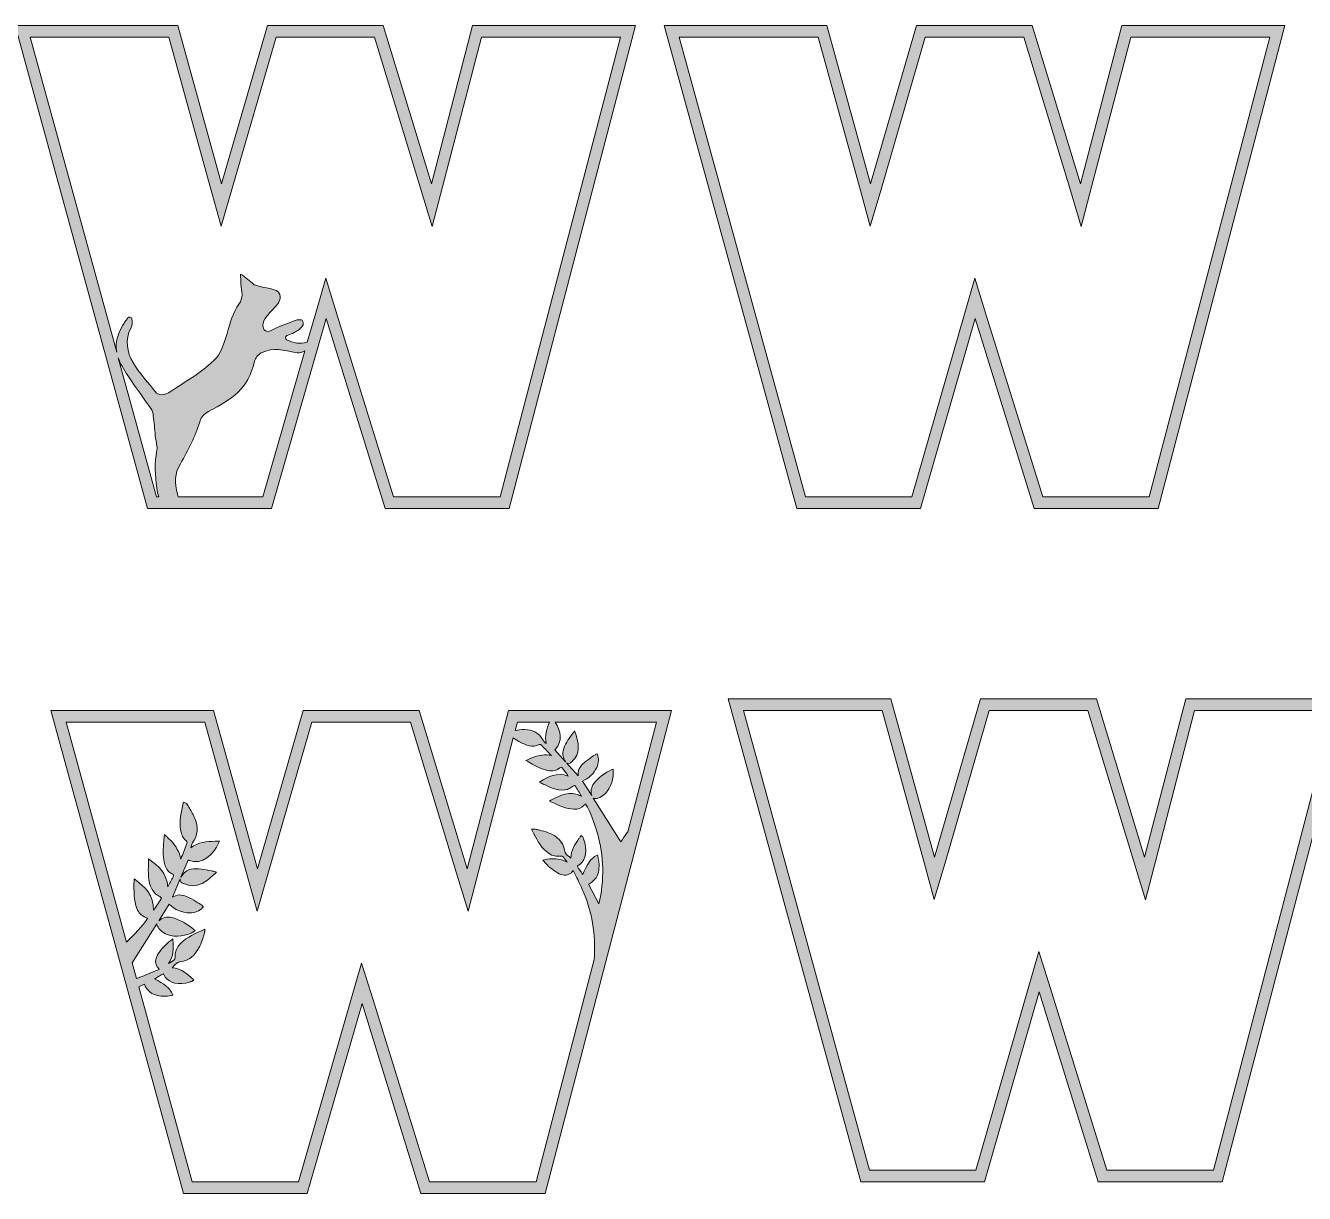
# Model space of a CAD drawing. Header units: millimetres. Extents: x 11 to 1025, y -314 to -9.
# Drawn here: x 513.8 to 844.9, y -311.3 to -9 of the extents above; entities that cross this region are included whole.
import ezdxf

# ---------------------------------------------------------------- set-up
doc = ezdxf.new("R2010")
doc.units = ezdxf.units.MM
doc.header["$MEASUREMENT"] = 0
for name, color, linetype in [('Layer 2', 7, 'Continuous'), ('Layer 3', 7, 'Continuous'), ('Layer 8', 7, 'Continuous'), ('Layer 9', 7, 'Continuous')]:
    doc.layers.add(name, color=color, linetype=linetype)

msp = doc.modelspace()

# ---------------------------------------------------------------- hatches: boundary and pattern name
at = {"layer": 'Layer 2'}
h = msp.add_hatch(color=2, dxfattribs=at)
h.dxf.hatch_style = 2
h.paths.add_polyline_path([(856.38, -183.3), (814.18, -183.3), (803.5, -224.26), (791.03, -183.3), (761.04, -183.3), (749.14, -224.26), (737.82, -183.3), (695.68, -183.3), (730.01, -308.32), (762.07, -308.32), (776.26, -259.13), (791.51, -308.32), (823.64, -308.32)])
h.paths.add_polyline_path([(852.49, -186.3), (821.33, -305.32), (793.72, -305.32), (779.12, -258.24), (776.15, -248.67), (773.37, -258.3), (759.82, -305.32), (732.3, -305.32), (699.62, -186.3), (735.54, -186.3), (746.25, -225.06), (749.07, -235.26), (752.02, -225.09), (763.29, -186.3), (788.8, -186.3), (800.63, -225.13), (803.72, -235.29), (806.4, -225.01), (816.49, -186.3)])
at = {"layer": 'Layer 3'}
h = msp.add_hatch(color=1, dxfattribs=at)
h.dxf.hatch_style = 2
h.paths.add_polyline_path([(638.8, -186.3), (628.12, -227.26), (615.65, -186.3), (585.66, -186.3), (573.77, -227.26), (562.45, -186.3), (520.31, -186.3), (554.64, -311.32), (586.7, -311.32), (600.88, -262.13), (616.14, -311.32), (648.27, -311.32), (681.01, -186.3)])
edge = h.paths.add_edge_path()
edge.add_spline(control_points=[(669.69, -217.68), (669.46, -217.98), (669.23, -218.3), (669.01, -218.62), (668.69, -219.09), (668.37, -219.57), (668.06, -220.01), (668.06, -220.01), (667.87, -220.31), (667.87, -220.31), (667.87, -220.31), (660.77, -208.98), (660.77, -208.98), (660.9, -209.07), (661.05, -209.13), (661.19, -209.11), (661.73, -209.05), (662.17, -208.95), (662.52, -208.78), (663.05, -208.54), (663.53, -208.18), (663.94, -207.75), (665.4, -206.22), (666.1, -203.73), (665.9, -201.78), (665.9, -201.78), (665.87, -201.47), (665.87, -201.47), (665.87, -201.47), (665.59, -201.59), (665.59, -201.59), (663.95, -202.29), (661.9, -203.88), (660.93, -205.19), (660.22, -206.16), (660.02, -207.23), (660.35, -208.32), (660.35, -208.32), (657.99, -204.55), (657.99, -204.55), (659.57, -203.93), (660.96, -202.6), (661.66, -201.02), (662.18, -199.85), (662.24, -198.68), (661.84, -197.72), (661.84, -197.72), (661.75, -197.5), (661.75, -197.5), (661.75, -197.5), (661.54, -197.6), (661.54, -197.6), (661.49, -197.62), (661.44, -197.64), (661.4, -197.66), (661.28, -197.71), (661.15, -197.76), (661.04, -197.84), (660.84, -197.99), (660.63, -198.14), (660.43, -198.28), (659.81, -198.73), (659.16, -199.19), (658.56, -199.68), (656.91, -201.04), (656.71, -202.28), (656.86, -203.22), (656.86, -203.22), (653.85, -199.88), (653.85, -199.88), (654, -200.01), (654.15, -200.08), (654.31, -200.1), (654.53, -200.12), (654.75, -200.02), (654.94, -199.82), (654.95, -199.81), (654.96, -199.8), (654.97, -199.79), (655.07, -199.68), (655.17, -199.57), (655.27, -199.46), (655.74, -198.96), (656.22, -198.45), (656.48, -197.83), (657.28, -195.91), (656.75, -193.96), (656.08, -191.96), (656.08, -191.96), (655.94, -191.54), (655.94, -191.54), (655.94, -191.54), (655.69, -191.89), (655.69, -191.89), (655.54, -192.1), (655.39, -192.31), (655.24, -192.51), (654.26, -193.85), (653.34, -195.12), (652.95, -196.7), (652.72, -197.67), (652.91, -198.6), (653.55, -199.53), (653.57, -199.56), (653.58, -199.58), (653.6, -199.6), (653.6, -199.6), (650.79, -196.49), (650.79, -196.49), (650.86, -196.43), (650.92, -196.36), (650.98, -196.3), (652.86, -194.34), (652.35, -191.52), (650.92, -189.3), (650.92, -189.3), (677.12, -189.3), (677.12, -189.3), (677.12, -189.3), (669.69, -217.68), (669.69, -217.68)], knot_values=[0, 0, 0, 0, 1, 1, 1, 2, 2, 2, 3, 3, 3, 4, 4, 4, 5, 5, 5, 6, 6, 6, 7, 7, 7, 8, 8, 8, 9, 9, 9, 10, 10, 10, 11, 11, 11, 12, 12, 12, 13, 13, 13, 14, 14, 14, 15, 15, 15, 16, 16, 16, 17, 17, 17, 18, 18, 18, 19, 19, 19, 20, 20, 20, 21, 21, 21, 22, 22, 22, 23, 23, 23, 24, 24, 24, 25, 25, 25, 26, 26, 26, 27, 27, 27, 28, 28, 28, 29, 29, 29, 30, 30, 30, 31, 31, 31, 32, 32, 32, 33, 33, 33, 34, 34, 34, 35, 35, 35, 36, 36, 36, 37, 37, 37, 38, 38, 38, 39, 39, 39, 40, 40, 40, 40], degree=3, periodic=1)
edge = h.paths.add_edge_path()
edge.add_spline(control_points=[(649.45, -189.3), (648.75, -191.02), (648.08, -192.8), (648.58, -194.83), (648.23, -194.58), (647.92, -194.33), (647.75, -194.01), (646.74, -192.17), (645.14, -191.24), (642.97, -191.24), (642.16, -191.24), (641.35, -191.35), (640.56, -191.47), (640.56, -191.47), (641.12, -189.3), (641.12, -189.3), (641.12, -189.3), (649.45, -189.3), (649.45, -189.3)], knot_values=[0, 0, 0, 0, 1, 1, 1, 2, 2, 2, 3, 3, 3, 4, 4, 4, 5, 5, 5, 6, 6, 6, 6], degree=3, periodic=1)
edge = h.paths.add_edge_path()
edge.add_spline(control_points=[(645.95, -308.32), (645.95, -308.32), (618.35, -308.32), (618.35, -308.32), (618.35, -308.32), (603.75, -261.24), (603.75, -261.24), (603.75, -261.24), (600.78, -251.67), (600.78, -251.67), (600.78, -251.67), (598, -261.3), (598, -261.3), (598, -261.3), (584.44, -308.32), (584.44, -308.32), (584.44, -308.32), (556.93, -308.32), (556.93, -308.32), (556.93, -308.32), (543.06, -257.81), (543.06, -257.81), (543.06, -257.81), (544.55, -257.14), (544.55, -257.14), (545.06, -258.57), (546.01, -259.51), (547.38, -259.94), (548.69, -260.34), (550.07, -260.38), (551.59, -260.04), (551.59, -260.04), (551.86, -259.98), (551.86, -259.98), (551.86, -259.98), (551.77, -259.73), (551.77, -259.73), (551.29, -258.37), (549.53, -256.89), (547.14, -255.81), (547.22, -255.76), (547.3, -255.71), (547.38, -255.66), (548.06, -255.25), (548.7, -254.85), (549.35, -254.49), (549.42, -254.51), (549.53, -254.59), (549.55, -254.64), (550.43, -256.54), (552.41, -257.31), (555.28, -256.87), (555.67, -256.81), (556.04, -256.7), (556.41, -256.58), (556.53, -256.55), (556.65, -256.51), (556.77, -256.48), (556.88, -256.44), (556.94, -256.37), (557.01, -256.29), (557.04, -256.25), (557.07, -256.21), (557.12, -256.17), (557.12, -256.17), (557.3, -255.98), (557.3, -255.98), (557.3, -255.98), (557.11, -255.83), (557.11, -255.83), (556.93, -255.68), (556.74, -255.53), (556.56, -255.37), (555.19, -254.21), (553.78, -253.01), (551.73, -252.88), (551.87, -252.73), (552.01, -252.58), (552.13, -252.44), (552.62, -251.89), (553.08, -251.37), (553.92, -251.29), (556.04, -251.1), (557.65, -249.81), (558.86, -247.34), (559.22, -246.59), (559.48, -245.79), (559.73, -245.02), (559.83, -244.72), (559.93, -244.42), (560.03, -244.12), (560.08, -243.98), (560.1, -243.83), (560.12, -243.64), (560.13, -243.55), (560.14, -243.44), (560.16, -243.32), (560.16, -243.32), (560.21, -242.94), (560.21, -242.94), (560.21, -242.94), (559.86, -243.09), (559.86, -243.09), (559.6, -243.21), (559.34, -243.32), (559.08, -243.44), (556.93, -244.38), (554.9, -245.26), (553.4, -247.17), (552.73, -248.03), (552.43, -249.02), (552.47, -250.2), (552.48, -250.42), (552.35, -250.76), (552.21, -250.86), (551.76, -251.2), (551.28, -251.51), (550.74, -251.83), (552.11, -249.94), (552.08, -247.76), (551.93, -245.82), (551.93, -245.82), (551.9, -245.45), (551.9, -245.45), (551.9, -245.45), (551.59, -245.67), (551.59, -245.67), (550.3, -246.56), (549.19, -247.68), (548.22, -249.07), (547.37, -250.29), (547.2, -251.44), (547.72, -252.48), (547.85, -252.75), (548.06, -252.94), (548.3, -253.17), (548.35, -253.21), (548.39, -253.25), (548.43, -253.29), (547.96, -253.48), (547.49, -253.68), (546.99, -253.9), (545.63, -254.47), (544.22, -255.07), (542.79, -255.57), (542.68, -255.61), (542.57, -255.64), (542.47, -255.67), (542.47, -255.67), (541.35, -251.59), (541.35, -251.59), (541.35, -251.59), (547.76, -241.51), (547.76, -241.51), (547.73, -241.7), (547.74, -241.89), (547.82, -242.02), (548.12, -242.57), (548.43, -242.98), (548.75, -243.28), (549.24, -243.73), (549.81, -244.06), (550.44, -244.29), (552.64, -245.12), (555.47, -244.67), (557.36, -243.53), (557.36, -243.53), (557.66, -243.35), (557.66, -243.35), (557.66, -243.35), (557.41, -243.11), (557.41, -243.11), (555.95, -241.71), (553.43, -240.29), (551.66, -239.89), (550.36, -239.59), (549.19, -239.9), (548.24, -240.76), (548.24, -240.76), (550.98, -236.47), (550.98, -236.47), (552.32, -237.85), (554.29, -238.69), (556.2, -238.68), (557.62, -238.67), (558.83, -238.18), (559.61, -237.3), (559.61, -237.3), (559.79, -237.1), (559.79, -237.1), (559.79, -237.1), (559.6, -236.92), (559.6, -236.92), (559.55, -236.89), (559.51, -236.84), (559.47, -236.8), (559.37, -236.7), (559.26, -236.59), (559.13, -236.51), (558.88, -236.37), (558.64, -236.22), (558.4, -236.07), (557.67, -235.62), (556.92, -235.16), (556.15, -234.76), (554.03, -233.66), (552.69, -234.03), (551.81, -234.64), (551.81, -234.64), (553.81, -229.86), (553.81, -229.86), (553.75, -230.08), (553.75, -230.28), (553.81, -230.45), (553.89, -230.7), (554.08, -230.88), (554.38, -230.99), (554.39, -231), (554.4, -231), (554.42, -231), (554.57, -231.06), (554.72, -231.11), (554.88, -231.17), (555.59, -231.43), (556.33, -231.69), (557.08, -231.67), (559.38, -231.61), (561.11, -230.11), (562.82, -228.46), (562.82, -228.46), (563.18, -228.11), (563.18, -228.11), (563.18, -228.11), (562.71, -228.01), (562.71, -228.01), (562.43, -227.95), (562.15, -227.89), (561.88, -227.83), (560.09, -227.43), (558.39, -227.06), (556.62, -227.4), (555.53, -227.61), (554.68, -228.26), (554.03, -229.38), (554.01, -229.41), (554, -229.44), (553.98, -229.46), (553.98, -229.46), (555.85, -225.01), (555.85, -225.01), (555.95, -225.05), (556.04, -225.09), (556.13, -225.12), (559.39, -226.34), (562.37, -223.66), (563.83, -220.5), (563.83, -220.5), (564.01, -220.11), (564.01, -220.11), (564.01, -220.11), (563.6, -220.13), (563.6, -220.13), (563.35, -220.14), (563.09, -220.15), (562.83, -220.16), (560.67, -220.23), (558.45, -220.3), (556.53, -221.88), (556.62, -221.38), (556.73, -220.93), (556.97, -220.6), (558.38, -218.66), (558.6, -216.52), (557.61, -214.23), (557.21, -213.29), (556.68, -212.42), (556.16, -211.57), (555.93, -211.19), (555.7, -210.8), (555.48, -210.42), (555.48, -210.42), (555.44, -210.34), (555.44, -210.34), (555.44, -210.34), (554.62, -210.04), (554.62, -210.04), (554.62, -210.04), (554.56, -210.31), (554.56, -210.31), (554.03, -212.45), (553.51, -214.93), (553.93, -217.46), (554.11, -218.52), (554.6, -219.39), (555.38, -220.05), (555.49, -220.15), (555.6, -220.39), (555.6, -220.45), (555.15, -221.72), (554.66, -222.99), (554.17, -224.22), (554.17, -224.22), (553.96, -224.78), (553.96, -224.78), (553.61, -222.84), (552.62, -221.44), (551.69, -220.32), (551.4, -219.97), (551.06, -219.67), (550.68, -219.32), (550.49, -219.14), (550.28, -218.95), (550.06, -218.74), (550.06, -218.74), (549.71, -218.4), (549.71, -218.4), (549.71, -218.4), (549.66, -218.91), (549.66, -218.91), (549.63, -219.18), (549.6, -219.42), (549.58, -219.64), (549.53, -220.07), (549.49, -220.44), (549.47, -220.81), (549.38, -222.59), (549.28, -224.43), (549.83, -226.24), (550.17, -227.37), (550.8, -228.16), (551.7, -228.6), (551.92, -228.7), (552.04, -228.81), (552.08, -228.92), (552.11, -229.02), (552.07, -229.16), (551.97, -229.36), (551.55, -230.18), (551.09, -231.05), (550.58, -231.94), (550.29, -228.31), (547.98, -226.33), (545.94, -224.99), (545.94, -224.99), (545.56, -224.74), (545.56, -224.74), (545.56, -224.74), (545.57, -225.22), (545.57, -225.22), (545.57, -225.7), (545.56, -226.19), (545.55, -226.66), (545.51, -228.97), (545.46, -231.36), (547.03, -233.37), (547.3, -233.72), (547.68, -233.94), (548.05, -234.16), (548.26, -234.28), (548.47, -234.41), (548.65, -234.55), (548.74, -234.62), (548.86, -234.8), (548.91, -234.9), (548.23, -236.03), (547.56, -237.05), (546.88, -238), (547.03, -234.13), (544.58, -231.92), (542.23, -230.14), (542.23, -230.14), (541.86, -229.86), (541.86, -229.86), (541.86, -229.86), (541.84, -230.36), (541.84, -230.36), (541.78, -233.1), (541.79, -235.38), (542.6, -237.58), (543, -238.66), (543.77, -239.45), (544.83, -239.86), (544.97, -239.91), (545.11, -239.98), (545.29, -240.08), (545.32, -240.09), (545.34, -240.1), (545.37, -240.11), (543.83, -242.26), (542.02, -244.27), (539.88, -246.25), (539.88, -246.25), (524.24, -189.3), (524.24, -189.3), (524.24, -189.3), (560.17, -189.3), (560.17, -189.3), (560.17, -189.3), (570.88, -228.06), (570.88, -228.06), (570.88, -228.06), (573.7, -238.26), (573.7, -238.26), (573.7, -238.26), (576.65, -228.09), (576.65, -228.09), (576.65, -228.09), (587.92, -189.3), (587.92, -189.3), (587.92, -189.3), (613.43, -189.3), (613.43, -189.3), (613.43, -189.3), (625.25, -228.13), (625.25, -228.13), (625.25, -228.13), (628.35, -238.29), (628.35, -238.29), (628.35, -238.29), (631.03, -228.01), (631.03, -228.01), (631.03, -228.01), (640.06, -193.37), (640.06, -193.37), (641.25, -194.23), (642.6, -195.02), (644.15, -195.41), (645.05, -195.64), (645.91, -195.54), (646.72, -195.13), (646.84, -195.07), (647.07, -195.07), (647.12, -195.09), (647.95, -195.91), (648.76, -196.77), (649.55, -197.6), (649.55, -197.6), (649.91, -197.97), (649.91, -197.97), (648.25, -197.58), (646.8, -197.89), (645.57, -198.27), (645.19, -198.39), (644.83, -198.56), (644.41, -198.75), (644.2, -198.84), (643.97, -198.95), (643.72, -199.05), (643.72, -199.05), (643.32, -199.23), (643.32, -199.23), (643.32, -199.23), (643.71, -199.45), (643.71, -199.45), (643.91, -199.57), (644.09, -199.67), (644.25, -199.77), (644.57, -199.96), (644.85, -200.13), (645.13, -200.27), (646.5, -200.98), (647.9, -201.71), (649.53, -201.89), (650.54, -202.01), (651.4, -201.77), (652.07, -201.18), (652.24, -201.04), (652.37, -200.97), (652.47, -200.98), (652.55, -200.99), (652.65, -201.07), (652.77, -201.22), (653.26, -201.86), (653.78, -202.54), (654.29, -203.28), (651.33, -202.24), (648.91, -203.45), (647.11, -204.66), (647.11, -204.66), (646.77, -204.88), (646.77, -204.88), (646.77, -204.88), (647.15, -205.05), (647.15, -205.05), (647.53, -205.21), (647.91, -205.39), (648.28, -205.57), (650.08, -206.42), (651.94, -207.3), (654.09, -206.71), (654.47, -206.61), (654.78, -206.38), (655.09, -206.15), (655.27, -206.02), (655.44, -205.89), (655.62, -205.79), (655.71, -205.74), (655.9, -205.7), (655.99, -205.7), (656.63, -206.66), (657.18, -207.57), (657.68, -208.46), (654.69, -206.98), (652.05, -208.23), (649.79, -209.54), (649.79, -209.54), (649.43, -209.74), (649.43, -209.74), (649.43, -209.74), (649.81, -209.93), (649.81, -209.93), (651.94, -210.95), (653.73, -211.74), (655.76, -211.85), (656.76, -211.9), (657.67, -211.55), (658.38, -210.82), (658.47, -210.72), (658.58, -210.63), (658.72, -210.51), (658.74, -210.49), (658.76, -210.47), (658.78, -210.46), (660.03, -212.75), (661.04, -215.25), (661.85, -218.1), (663.53, -223.99), (663.65, -230.15), (662.23, -236.39), (662.23, -236.39), (659.55, -231.22), (659.55, -231.22), (660.9, -230.59), (661.75, -229.56), (662.08, -228.16), (662.39, -226.82), (662.33, -225.45), (661.91, -223.97), (661.91, -223.97), (661.83, -223.71), (661.83, -223.71), (661.83, -223.71), (661.6, -223.82), (661.6, -223.82), (660.31, -224.42), (658.98, -226.3), (658.08, -228.78), (658.03, -228.7), (657.98, -228.62), (657.92, -228.55), (657.48, -227.92), (657.06, -227.32), (656.67, -226.71), (656.68, -226.64), (656.75, -226.52), (656.79, -226.49), (658.59, -225.44), (659.21, -223.41), (658.6, -220.6), (658.52, -220.23), (658.38, -219.86), (658.25, -219.51), (658.21, -219.39), (658.16, -219.28), (658.12, -219.16), (658.08, -219.06), (658.01, -219), (657.92, -218.94), (657.89, -218.91), (657.85, -218.88), (657.8, -218.84), (657.8, -218.84), (657.61, -218.68), (657.61, -218.68), (657.61, -218.68), (657.48, -218.88), (657.48, -218.88), (657.34, -219.08), (657.2, -219.27), (657.06, -219.47), (656.02, -220.94), (654.95, -222.45), (654.95, -224.49), (654.8, -224.36), (654.65, -224.25), (654.5, -224.13), (653.93, -223.7), (653.4, -223.3), (653.28, -222.47), (652.96, -220.39), (651.6, -218.9), (649.12, -217.93), (648.37, -217.64), (647.58, -217.46), (646.81, -217.28), (646.52, -217.21), (646.22, -217.14), (645.93, -217.07), (645.78, -217.03), (645.64, -217.03), (645.46, -217.02), (645.37, -217.02), (645.26, -217.02), (645.14, -217.02), (645.14, -217.02), (644.77, -217), (644.77, -217), (644.77, -217), (644.94, -217.33), (644.94, -217.33), (645.07, -217.58), (645.2, -217.83), (645.32, -218.07), (646.37, -220.12), (647.36, -222.05), (649.31, -223.36), (650.18, -223.95), (651.16, -224.16), (652.31, -224), (652.52, -223.97), (652.86, -224.08), (652.96, -224.2), (653.32, -224.62), (653.66, -225.07), (654, -225.57), (652.08, -224.39), (649.97, -224.61), (648.09, -224.94), (648.09, -224.94), (647.73, -225.01), (647.73, -225.01), (647.73, -225.01), (647.96, -225.3), (647.96, -225.3), (648.91, -226.5), (650.06, -227.49), (651.48, -228.33), (652.72, -229.06), (653.84, -229.12), (654.82, -228.51), (655.07, -228.35), (655.25, -228.13), (655.45, -227.86), (655.49, -227.82), (655.52, -227.77), (655.56, -227.73), (655.78, -228.18), (656, -228.63), (656.24, -229.1), (656.89, -230.4), (657.54, -231.75), (658.13, -233.12), (660.89, -239.55), (661.36, -245.78), (661.02, -250.79), (661.02, -250.79), (645.95, -308.32), (645.95, -308.32)], knot_values=[0, 0, 0, 0, 1, 1, 1, 2, 2, 2, 3, 3, 3, 4, 4, 4, 5, 5, 5, 6, 6, 6, 7, 7, 7, 8, 8, 8, 9, 9, 9, 10, 10, 10, 11, 11, 11, 12, 12, 12, 13, 13, 13, 14, 14, 14, 15, 15, 15, 16, 16, 16, 17, 17, 17, 18, 18, 18, 19, 19, 19, 20, 20, 20, 21, 21, 21, 22, 22, 22, 23, 23, 23, 24, 24, 24, 25, 25, 25, 26, 26, 26, 27, 27, 27, 28, 28, 28, 29, 29, 29, 30, 30, 30, 31, 31, 31, 32, 32, 32, 33, 33, 33, 34, 34, 34, 35, 35, 35, 36, 36, 36, 37, 37, 37, 38, 38, 38, 39, 39, 39, 40, 40, 40, 41, 41, 41, 42, 42, 42, 43, 43, 43, 44, 44, 44, 45, 45, 45, 46, 46, 46, 47, 47, 47, 48, 48, 48, 49, 49, 49, 50, 50, 50, 51, 51, 51, 52, 52, 52, 53, 53, 53, 54, 54, 54, 55, 55, 55, 56, 56, 56, 57, 57, 57, 58, 58, 58, 59, 59, 59, 60, 60, 60, 61, 61, 61, 62, 62, 62, 63, 63, 63, 64, 64, 64, 65, 65, 65, 66, 66, 66, 67, 67, 67, 68, 68, 68, 69, 69, 69, 70, 70, 70, 71, 71, 71, 72, 72, 72, 73, 73, 73, 74, 74, 74, 75, 75, 75, 76, 76, 76, 77, 77, 77, 78, 78, 78, 79, 79, 79, 80, 80, 80, 81, 81, 81, 82, 82, 82, 83, 83, 83, 84, 84, 84, 85, 85, 85, 86, 86, 86, 87, 87, 87, 88, 88, 88, 89, 89, 89, 90, 90, 90, 91, 91, 91, 92, 92, 92, 93, 93, 93, 94, 94, 94, 95, 95, 95, 96, 96, 96, 97, 97, 97, 98, 98, 98, 99, 99, 99, 100, 100, 100, 101, 101, 101, 102, 102, 102, 103, 103, 103, 104, 104, 104, 105, 105, 105, 106, 106, 106, 107, 107, 107, 108, 108, 108, 109, 109, 109, 110, 110, 110, 111, 111, 111, 112, 112, 112, 113, 113, 113, 114, 114, 114, 115, 115, 115, 116, 116, 116, 117, 117, 117, 118, 118, 118, 119, 119, 119, 120, 120, 120, 121, 121, 121, 122, 122, 122, 123, 123, 123, 124, 124, 124, 125, 125, 125, 126, 126, 126, 127, 127, 127, 128, 128, 128, 129, 129, 129, 130, 130, 130, 131, 131, 131, 132, 132, 132, 133, 133, 133, 134, 134, 134, 135, 135, 135, 136, 136, 136, 137, 137, 137, 138, 138, 138, 139, 139, 139, 140, 140, 140, 141, 141, 141, 142, 142, 142, 143, 143, 143, 144, 144, 144, 145, 145, 145, 146, 146, 146, 147, 147, 147, 148, 148, 148, 149, 149, 149, 150, 150, 150, 151, 151, 151, 152, 152, 152, 153, 153, 153, 154, 154, 154, 155, 155, 155, 156, 156, 156, 157, 157, 157, 158, 158, 158, 159, 159, 159, 160, 160, 160, 161, 161, 161, 162, 162, 162, 163, 163, 163, 164, 164, 164, 165, 165, 165, 166, 166, 166, 167, 167, 167, 168, 168, 168, 169, 169, 169, 170, 170, 170, 171, 171, 171, 172, 172, 172, 173, 173, 173, 174, 174, 174, 175, 175, 175, 176, 176, 176, 177, 177, 177, 178, 178, 178, 179, 179, 179, 180, 180, 180, 181, 181, 181, 182, 182, 182, 183, 183, 183, 184, 184, 184, 185, 185, 185, 186, 186, 186, 187, 187, 187, 188, 188, 188, 189, 189, 189, 190, 190, 190, 191, 191, 191, 192, 192, 192, 193, 193, 193, 194, 194, 194, 195, 195, 195, 196, 196, 196, 197, 197, 197, 198, 198, 198, 199, 199, 199, 200, 200, 200, 201, 201, 201, 202, 202, 202, 203, 203, 203, 204, 204, 204, 205, 205, 205, 206, 206, 206, 207, 207, 207, 208, 208, 208, 209, 209, 209, 210, 210, 210, 211, 211, 211, 212, 212, 212, 213, 213, 213, 214, 214, 214, 215, 215, 215, 216, 216, 216, 217, 217, 217, 218, 218, 218, 219, 219, 219, 219], degree=3, periodic=1)
at = {"layer": 'Layer 8'}
h = msp.add_hatch(color=2, dxfattribs=at)
h.dxf.hatch_style = 2
h.paths.add_polyline_path([(839.8, -8.98), (797.6, -8.98), (786.92, -49.94), (774.45, -8.98), (744.46, -8.98), (732.56, -49.94), (721.25, -8.98), (679.1, -8.98), (713.44, -134), (745.5, -134), (759.68, -84.81), (774.94, -134), (807.06, -134)])
h.paths.add_polyline_path([(835.92, -11.98), (804.75, -131), (777.15, -131), (762.54, -83.92), (759.57, -74.35), (756.8, -83.98), (743.24, -131), (715.72, -131), (683.04, -11.98), (718.96, -11.98), (729.67, -50.74), (732.49, -60.94), (735.45, -50.77), (746.71, -11.98), (772.23, -11.98), (784.05, -50.81), (787.14, -60.97), (789.82, -50.69), (799.92, -11.98)])
at = {"layer": 'Layer 9'}
h = msp.add_hatch(color=1, dxfattribs=at)
h.dxf.hatch_style = 2
h.paths.add_polyline_path([(629.51, -8.98), (618.83, -49.94), (606.36, -8.98), (576.37, -8.98), (564.48, -49.94), (553.16, -8.98), (511.02, -8.98), (545.35, -134), (577.41, -134), (591.59, -84.81), (606.85, -134), (638.98, -134), (671.72, -8.98)])
edge = h.paths.add_edge_path()
edge.add_spline(control_points=[(537.75, -94.99), (538.25, -96.43), (539.1, -97.9), (540.2, -99.55), (542.68, -103.23), (544.16, -105.14), (546.41, -108.47), (546.87, -109.15), (546.78, -109.82), (546.89, -110.6), (547.14, -112.32), (547.2, -114.05), (547.41, -115.78), (547.53, -116.79), (547.94, -117.95), (547.74, -118.93), (547.07, -122.31), (547.32, -125.38), (547.71, -128.77), (547.8, -129.55), (548, -130.29), (548.3, -131), (548.3, -131), (547.64, -131), (547.64, -131), (547.64, -131), (537.75, -94.99), (537.75, -94.99)], knot_values=[0, 0, 0, 0, 1, 1, 1, 2, 2, 2, 3, 3, 3, 4, 4, 4, 5, 5, 5, 6, 6, 6, 7, 7, 7, 8, 8, 8, 9, 9, 9, 9], degree=3, periodic=1)
edge = h.paths.add_edge_path()
edge.add_spline(control_points=[(575.15, -131), (575.15, -131), (553.29, -131), (553.29, -131), (553.24, -130.77), (553.17, -130.52), (553.1, -130.25), (552.29, -127.33), (552.32, -124.97), (553.83, -122.4), (555.97, -118.74), (557.75, -115.44), (558.93, -111.27), (559.2, -110.32), (560.02, -109.47), (561.08, -108.9), (567.41, -105.49), (571.33, -103.25), (573.01, -95.95), (573.21, -95.1), (574, -94.09), (574.78, -93.72), (578.18, -92.1), (580.19, -93.07), (584.07, -93.72), (584.66, -93.81), (585.39, -93.58), (586.06, -93.15), (586.06, -93.15), (575.15, -131), (575.15, -131)], knot_values=[0, 0, 0, 0, 1, 1, 1, 2, 2, 2, 3, 3, 3, 4, 4, 4, 5, 5, 5, 6, 6, 6, 7, 7, 7, 8, 8, 8, 9, 9, 9, 10, 10, 10, 10], degree=3, periodic=1)
edge = h.paths.add_edge_path()
edge.add_spline(control_points=[(636.66, -131), (636.66, -131), (609.06, -131), (609.06, -131), (609.06, -131), (594.45, -83.92), (594.45, -83.92), (594.45, -83.92), (591.48, -74.35), (591.48, -74.35), (591.48, -74.35), (588.71, -83.98), (588.71, -83.98), (588.71, -83.98), (586.7, -90.96), (586.7, -90.96), (584.73, -91.4), (583.16, -91.25), (581.36, -90.32), (580.9, -90.09), (580.95, -89.41), (581.43, -89.23), (582.07, -89), (582.72, -88.77), (583.28, -88.47), (584.19, -88), (584.86, -87.49), (585.5, -86.69), (585.71, -86.43), (585.63, -86), (585.54, -85.61), (585.49, -85.33), (585.25, -85.14), (584.97, -85.13), (584.57, -85.13), (584.17, -85.12), (583.81, -85.25), (581.8, -85.98), (579.79, -86.74), (577.88, -87.65), (576.87, -88.14), (575.94, -88.62), (575.33, -87.34), (574.99, -86.65), (575.31, -85.46), (575.76, -84.82), (576.72, -83.45), (578.05, -82.32), (579.05, -81.05), (579.92, -79.96), (579.92, -78.14), (578.61, -77.55), (577.3, -76.95), (575.93, -76.95), (574.6, -76.56), (574.04, -76.39), (573.48, -76.23), (572.92, -76.06), (571.85, -75.04), (570.68, -74.11), (569.43, -73.32), (569.44, -75.08), (569.57, -76.84), (569.82, -78.58), (569.83, -78.6), (569.83, -78.61), (569.83, -78.62), (569.74, -79.5), (569.6, -80.32), (569.02, -81.1), (565.98, -85.14), (565.95, -92.53), (562.57, -95.63), (558.41, -99.46), (555.42, -100.93), (551.17, -103.81), (550.66, -104.16), (550.02, -104.42), (549.45, -104.51), (548.87, -104.6), (547.93, -104.46), (547.65, -104.11), (543.62, -99.04), (537.7, -93.77), (541.06, -87.18), (541.39, -86.53), (541.35, -85.75), (541.3, -85), (541.29, -84.73), (541.09, -84.51), (540.83, -84.45), (540.83, -84.45), (540.83, -84.45), (540.82, -84.45), (540.61, -84.41), (540.4, -84.48), (540.26, -84.63), (540.07, -84.84), (539.94, -85.02), (539.71, -85.35), (537.52, -88.54), (536.87, -91.05), (537.35, -93.55), (537.35, -93.55), (514.95, -11.98), (514.95, -11.98), (514.95, -11.98), (550.87, -11.98), (550.87, -11.98), (550.87, -11.98), (561.58, -50.74), (561.58, -50.74), (561.58, -50.74), (564.4, -60.94), (564.4, -60.94), (564.4, -60.94), (567.36, -50.77), (567.36, -50.77), (567.36, -50.77), (578.62, -11.98), (578.62, -11.98), (578.62, -11.98), (604.14, -11.98), (604.14, -11.98), (604.14, -11.98), (615.96, -50.81), (615.96, -50.81), (615.96, -50.81), (619.05, -60.97), (619.05, -60.97), (619.05, -60.97), (621.73, -50.69), (621.73, -50.69), (621.73, -50.69), (631.83, -11.98), (631.83, -11.98), (631.83, -11.98), (667.83, -11.98), (667.83, -11.98), (667.83, -11.98), (636.66, -131), (636.66, -131)], knot_values=[0, 0, 0, 0, 1, 1, 1, 2, 2, 2, 3, 3, 3, 4, 4, 4, 5, 5, 5, 6, 6, 6, 7, 7, 7, 8, 8, 8, 9, 9, 9, 10, 10, 10, 11, 11, 11, 12, 12, 12, 13, 13, 13, 14, 14, 14, 15, 15, 15, 16, 16, 16, 17, 17, 17, 18, 18, 18, 19, 19, 19, 20, 20, 20, 21, 21, 21, 22, 22, 22, 23, 23, 23, 24, 24, 24, 25, 25, 25, 26, 26, 26, 27, 27, 27, 28, 28, 28, 29, 29, 29, 30, 30, 30, 31, 31, 31, 32, 32, 32, 33, 33, 33, 34, 34, 34, 35, 35, 35, 36, 36, 36, 37, 37, 37, 38, 38, 38, 39, 39, 39, 40, 40, 40, 41, 41, 41, 42, 42, 42, 43, 43, 43, 44, 44, 44, 45, 45, 45, 46, 46, 46, 47, 47, 47, 47], degree=3, periodic=1)

# ---------------------------------------------------------------- linework, layer by layer
at = {"layer": 'Layer 2', "lineweight": 0}
for points in [[(856.38, -183.3), (814.18, -183.3), (803.5, -224.26), (791.03, -183.3), (761.04, -183.3), (749.14, -224.26), (737.82, -183.3), (695.68, -183.3), (730.01, -308.32), (762.07, -308.32), (776.26, -259.13), (791.51, -308.32), (823.64, -308.32), (856.38, -183.3), (856.38, -183.3)], [(852.49, -186.3), (821.33, -305.32), (793.72, -305.32), (779.12, -258.24), (776.15, -248.67), (773.37, -258.3), (759.82, -305.32), (732.3, -305.32), (699.62, -186.3), (735.54, -186.3), (746.25, -225.06), (749.07, -235.26), (752.02, -225.09), (763.29, -186.3), (788.8, -186.3), (800.63, -225.13), (803.72, -235.29), (806.4, -225.01), (816.49, -186.3), (852.49, -186.3)]]:
    msp.add_lwpolyline(points, dxfattribs=at)
at = {"layer": 'Layer 3', "lineweight": 0}
msp.add_lwpolyline([(638.8, -186.3), (628.12, -227.26), (615.65, -186.3), (585.66, -186.3), (573.77, -227.26), (562.45, -186.3), (520.31, -186.3), (554.64, -311.32), (586.7, -311.32), (600.88, -262.13), (616.14, -311.32), (648.27, -311.32), (681.01, -186.3), (638.8, -186.3)], dxfattribs=at)
for points, knots in [([(645.95, -308.32), (645.95, -308.32), (618.35, -308.32), (618.35, -308.32), (618.35, -308.32), (603.75, -261.24), (603.75, -261.24), (603.75, -261.24), (600.78, -251.67), (600.78, -251.67), (600.78, -251.67), (598, -261.3), (598, -261.3), (598, -261.3), (584.44, -308.32), (584.44, -308.32), (584.44, -308.32), (556.93, -308.32), (556.93, -308.32), (556.93, -308.32), (543.06, -257.81), (543.06, -257.81), (543.06, -257.81), (544.55, -257.14), (544.55, -257.14), (545.06, -258.57), (546.01, -259.51), (547.38, -259.94), (548.69, -260.34), (550.07, -260.38), (551.59, -260.04), (551.59, -260.04), (551.86, -259.98), (551.86, -259.98), (551.86, -259.98), (551.77, -259.73), (551.77, -259.73), (551.29, -258.37), (549.53, -256.89), (547.14, -255.81), (547.22, -255.76), (547.3, -255.71), (547.38, -255.66), (548.06, -255.25), (548.7, -254.85), (549.35, -254.49), (549.42, -254.51), (549.53, -254.59), (549.55, -254.64), (550.43, -256.54), (552.41, -257.31), (555.28, -256.87), (555.67, -256.81), (556.04, -256.7), (556.41, -256.58), (556.53, -256.55), (556.65, -256.51), (556.77, -256.48), (556.88, -256.44), (556.94, -256.37), (557.01, -256.29), (557.04, -256.25), (557.07, -256.21), (557.12, -256.17), (557.12, -256.17), (557.3, -255.98), (557.3, -255.98), (557.3, -255.98), (557.11, -255.83), (557.11, -255.83), (556.93, -255.68), (556.74, -255.53), (556.56, -255.37), (555.19, -254.21), (553.78, -253.01), (551.73, -252.88), (551.87, -252.73), (552.01, -252.58), (552.13, -252.44), (552.62, -251.89), (553.08, -251.37), (553.92, -251.29), (556.04, -251.1), (557.65, -249.81), (558.86, -247.34), (559.22, -246.59), (559.48, -245.79), (559.73, -245.02), (559.83, -244.72), (559.93, -244.42), (560.03, -244.12), (560.08, -243.98), (560.1, -243.83), (560.12, -243.64), (560.13, -243.55), (560.14, -243.44), (560.16, -243.32), (560.16, -243.32), (560.21, -242.94), (560.21, -242.94), (560.21, -242.94), (559.86, -243.09), (559.86, -243.09), (559.6, -243.21), (559.34, -243.32), (559.08, -243.44), (556.93, -244.38), (554.9, -245.26), (553.4, -247.17), (552.73, -248.03), (552.43, -249.02), (552.47, -250.2), (552.48, -250.42), (552.35, -250.76), (552.21, -250.86), (551.76, -251.2), (551.28, -251.51), (550.74, -251.83), (552.11, -249.94), (552.08, -247.76), (551.93, -245.82), (551.93, -245.82), (551.9, -245.45), (551.9, -245.45), (551.9, -245.45), (551.59, -245.67), (551.59, -245.67), (550.3, -246.56), (549.19, -247.68), (548.22, -249.07), (547.37, -250.29), (547.2, -251.44), (547.72, -252.48), (547.85, -252.75), (548.06, -252.94), (548.3, -253.17), (548.35, -253.21), (548.39, -253.25), (548.43, -253.29), (547.96, -253.48), (547.49, -253.68), (546.99, -253.9), (545.63, -254.47), (544.22, -255.07), (542.79, -255.57), (542.68, -255.61), (542.57, -255.64), (542.47, -255.67), (542.47, -255.67), (541.35, -251.59), (541.35, -251.59), (541.35, -251.59), (547.76, -241.51), (547.76, -241.51), (547.73, -241.7), (547.74, -241.89), (547.82, -242.02), (548.12, -242.57), (548.43, -242.98), (548.75, -243.28), (549.24, -243.73), (549.81, -244.06), (550.44, -244.29), (552.64, -245.12), (555.47, -244.67), (557.36, -243.53), (557.36, -243.53), (557.66, -243.35), (557.66, -243.35), (557.66, -243.35), (557.41, -243.11), (557.41, -243.11), (555.95, -241.71), (553.43, -240.29), (551.66, -239.89), (550.36, -239.59), (549.19, -239.9), (548.24, -240.76), (548.24, -240.76), (550.98, -236.47), (550.98, -236.47), (552.32, -237.85), (554.29, -238.69), (556.2, -238.68), (557.62, -238.67), (558.83, -238.18), (559.61, -237.3), (559.61, -237.3), (559.79, -237.1), (559.79, -237.1), (559.79, -237.1), (559.6, -236.92), (559.6, -236.92), (559.55, -236.89), (559.51, -236.84), (559.47, -236.8), (559.37, -236.7), (559.26, -236.59), (559.13, -236.51), (558.88, -236.37), (558.64, -236.22), (558.4, -236.07), (557.67, -235.62), (556.92, -235.16), (556.15, -234.76), (554.03, -233.66), (552.69, -234.03), (551.81, -234.64), (551.81, -234.64), (553.81, -229.86), (553.81, -229.86), (553.75, -230.08), (553.75, -230.28), (553.81, -230.45), (553.89, -230.7), (554.08, -230.88), (554.38, -230.99), (554.39, -231), (554.4, -231), (554.42, -231), (554.57, -231.06), (554.72, -231.11), (554.88, -231.17), (555.59, -231.43), (556.33, -231.69), (557.08, -231.67), (559.38, -231.61), (561.11, -230.11), (562.82, -228.46), (562.82, -228.46), (563.18, -228.11), (563.18, -228.11), (563.18, -228.11), (562.71, -228.01), (562.71, -228.01), (562.43, -227.95), (562.15, -227.89), (561.88, -227.83), (560.09, -227.43), (558.39, -227.06), (556.62, -227.4), (555.53, -227.61), (554.68, -228.26), (554.03, -229.38), (554.01, -229.41), (554, -229.44), (553.98, -229.46), (553.98, -229.46), (555.85, -225.01), (555.85, -225.01), (555.95, -225.05), (556.04, -225.09), (556.13, -225.12), (559.39, -226.34), (562.37, -223.66), (563.83, -220.5), (563.83, -220.5), (564.01, -220.11), (564.01, -220.11), (564.01, -220.11), (563.6, -220.13), (563.6, -220.13), (563.35, -220.14), (563.09, -220.15), (562.83, -220.16), (560.67, -220.23), (558.45, -220.3), (556.53, -221.88), (556.62, -221.38), (556.73, -220.93), (556.97, -220.6), (558.38, -218.66), (558.6, -216.52), (557.61, -214.23), (557.21, -213.29), (556.68, -212.42), (556.16, -211.57), (555.93, -211.19), (555.7, -210.8), (555.48, -210.42), (555.48, -210.42), (555.44, -210.34), (555.44, -210.34), (555.44, -210.34), (554.62, -210.04), (554.62, -210.04), (554.62, -210.04), (554.56, -210.31), (554.56, -210.31), (554.03, -212.45), (553.51, -214.93), (553.93, -217.46), (554.11, -218.52), (554.6, -219.39), (555.38, -220.05), (555.49, -220.15), (555.6, -220.39), (555.6, -220.45), (555.15, -221.72), (554.66, -222.99), (554.17, -224.22), (554.17, -224.22), (553.96, -224.78), (553.96, -224.78), (553.61, -222.84), (552.62, -221.44), (551.69, -220.32), (551.4, -219.97), (551.06, -219.67), (550.68, -219.32), (550.49, -219.14), (550.28, -218.95), (550.06, -218.74), (550.06, -218.74), (549.71, -218.4), (549.71, -218.4), (549.71, -218.4), (549.66, -218.91), (549.66, -218.91), (549.63, -219.18), (549.6, -219.42), (549.58, -219.64), (549.53, -220.07), (549.49, -220.44), (549.47, -220.81), (549.38, -222.59), (549.28, -224.43), (549.83, -226.24), (550.17, -227.37), (550.8, -228.16), (551.7, -228.6), (551.92, -228.7), (552.04, -228.81), (552.08, -228.92), (552.11, -229.02), (552.07, -229.16), (551.97, -229.36), (551.55, -230.18), (551.09, -231.05), (550.58, -231.94), (550.29, -228.31), (547.98, -226.33), (545.94, -224.99), (545.94, -224.99), (545.56, -224.74), (545.56, -224.74), (545.56, -224.74), (545.57, -225.22), (545.57, -225.22), (545.57, -225.7), (545.56, -226.19), (545.55, -226.66), (545.51, -228.97), (545.46, -231.36), (547.03, -233.37), (547.3, -233.72), (547.68, -233.94), (548.05, -234.16), (548.26, -234.28), (548.47, -234.41), (548.65, -234.55), (548.74, -234.62), (548.86, -234.8), (548.91, -234.9), (548.23, -236.03), (547.56, -237.05), (546.88, -238), (547.03, -234.13), (544.58, -231.92), (542.23, -230.14), (542.23, -230.14), (541.86, -229.86), (541.86, -229.86), (541.86, -229.86), (541.84, -230.36), (541.84, -230.36), (541.78, -233.1), (541.79, -235.38), (542.6, -237.58), (543, -238.66), (543.77, -239.45), (544.83, -239.86), (544.97, -239.91), (545.11, -239.98), (545.29, -240.08), (545.32, -240.09), (545.34, -240.1), (545.37, -240.11), (543.83, -242.26), (542.02, -244.27), (539.88, -246.25), (539.88, -246.25), (524.24, -189.3), (524.24, -189.3), (524.24, -189.3), (560.17, -189.3), (560.17, -189.3), (560.17, -189.3), (570.88, -228.06), (570.88, -228.06), (570.88, -228.06), (573.7, -238.26), (573.7, -238.26), (573.7, -238.26), (576.65, -228.09), (576.65, -228.09), (576.65, -228.09), (587.92, -189.3), (587.92, -189.3), (587.92, -189.3), (613.43, -189.3), (613.43, -189.3), (613.43, -189.3), (625.25, -228.13), (625.25, -228.13), (625.25, -228.13), (628.35, -238.29), (628.35, -238.29), (628.35, -238.29), (631.03, -228.01), (631.03, -228.01), (631.03, -228.01), (640.06, -193.37), (640.06, -193.37), (641.25, -194.23), (642.6, -195.02), (644.15, -195.41), (645.05, -195.64), (645.91, -195.54), (646.72, -195.13), (646.84, -195.07), (647.07, -195.07), (647.12, -195.09), (647.95, -195.91), (648.76, -196.77), (649.55, -197.6), (649.55, -197.6), (649.91, -197.97), (649.91, -197.97), (648.25, -197.58), (646.8, -197.89), (645.57, -198.27), (645.19, -198.39), (644.83, -198.56), (644.41, -198.75), (644.2, -198.84), (643.97, -198.95), (643.72, -199.05), (643.72, -199.05), (643.32, -199.23), (643.32, -199.23), (643.32, -199.23), (643.71, -199.45), (643.71, -199.45), (643.91, -199.57), (644.09, -199.67), (644.25, -199.77), (644.57, -199.96), (644.85, -200.13), (645.13, -200.27), (646.5, -200.98), (647.9, -201.71), (649.53, -201.89), (650.54, -202.01), (651.4, -201.77), (652.07, -201.18), (652.24, -201.04), (652.37, -200.97), (652.47, -200.98), (652.55, -200.99), (652.65, -201.07), (652.77, -201.22), (653.26, -201.86), (653.78, -202.54), (654.29, -203.28), (651.33, -202.24), (648.91, -203.45), (647.11, -204.66), (647.11, -204.66), (646.77, -204.88), (646.77, -204.88), (646.77, -204.88), (647.15, -205.05), (647.15, -205.05), (647.53, -205.21), (647.91, -205.39), (648.28, -205.57), (650.08, -206.42), (651.94, -207.3), (654.09, -206.71), (654.47, -206.61), (654.78, -206.38), (655.09, -206.15), (655.27, -206.02), (655.44, -205.89), (655.62, -205.79), (655.71, -205.74), (655.9, -205.7), (655.99, -205.7), (656.63, -206.66), (657.18, -207.57), (657.68, -208.46), (654.69, -206.98), (652.05, -208.23), (649.79, -209.54), (649.79, -209.54), (649.43, -209.74), (649.43, -209.74), (649.43, -209.74), (649.81, -209.93), (649.81, -209.93), (651.94, -210.95), (653.73, -211.74), (655.76, -211.85), (656.76, -211.9), (657.67, -211.55), (658.38, -210.82), (658.47, -210.72), (658.58, -210.63), (658.72, -210.51), (658.74, -210.49), (658.76, -210.47), (658.78, -210.46), (660.03, -212.75), (661.04, -215.25), (661.85, -218.1), (663.53, -223.99), (663.65, -230.15), (662.23, -236.39), (662.23, -236.39), (659.55, -231.22), (659.55, -231.22), (660.9, -230.59), (661.75, -229.56), (662.08, -228.16), (662.39, -226.82), (662.33, -225.45), (661.91, -223.97), (661.91, -223.97), (661.83, -223.71), (661.83, -223.71), (661.83, -223.71), (661.6, -223.82), (661.6, -223.82), (660.31, -224.42), (658.98, -226.3), (658.08, -228.78), (658.03, -228.7), (657.98, -228.62), (657.92, -228.55), (657.48, -227.92), (657.06, -227.32), (656.67, -226.71), (656.68, -226.64), (656.75, -226.52), (656.79, -226.49), (658.59, -225.44), (659.21, -223.41), (658.6, -220.6), (658.52, -220.23), (658.38, -219.86), (658.25, -219.51), (658.21, -219.39), (658.16, -219.28), (658.12, -219.16), (658.08, -219.06), (658.01, -219), (657.92, -218.94), (657.89, -218.91), (657.85, -218.88), (657.8, -218.84), (657.8, -218.84), (657.61, -218.68), (657.61, -218.68), (657.61, -218.68), (657.48, -218.88), (657.48, -218.88), (657.34, -219.08), (657.2, -219.27), (657.06, -219.47), (656.02, -220.94), (654.95, -222.45), (654.95, -224.49), (654.8, -224.36), (654.65, -224.25), (654.5, -224.13), (653.93, -223.7), (653.4, -223.3), (653.28, -222.47), (652.96, -220.39), (651.6, -218.9), (649.12, -217.93), (648.37, -217.64), (647.58, -217.46), (646.81, -217.28), (646.52, -217.21), (646.22, -217.14), (645.93, -217.07), (645.78, -217.03), (645.64, -217.03), (645.46, -217.02), (645.37, -217.02), (645.26, -217.02), (645.14, -217.02), (645.14, -217.02), (644.77, -217), (644.77, -217), (644.77, -217), (644.94, -217.33), (644.94, -217.33), (645.07, -217.58), (645.2, -217.83), (645.32, -218.07), (646.37, -220.12), (647.36, -222.05), (649.31, -223.36), (650.18, -223.95), (651.16, -224.16), (652.31, -224), (652.52, -223.97), (652.86, -224.08), (652.96, -224.2), (653.32, -224.62), (653.66, -225.07), (654, -225.57), (652.08, -224.39), (649.97, -224.61), (648.09, -224.94), (648.09, -224.94), (647.73, -225.01), (647.73, -225.01), (647.73, -225.01), (647.96, -225.3), (647.96, -225.3), (648.91, -226.5), (650.06, -227.49), (651.48, -228.33), (652.72, -229.06), (653.84, -229.12), (654.82, -228.51), (655.07, -228.35), (655.25, -228.13), (655.45, -227.86), (655.49, -227.82), (655.52, -227.77), (655.56, -227.73), (655.78, -228.18), (656, -228.63), (656.24, -229.1), (656.89, -230.4), (657.54, -231.75), (658.13, -233.12), (660.89, -239.55), (661.36, -245.78), (661.02, -250.79), (661.02, -250.79), (645.95, -308.32), (645.95, -308.32)], [0, 0, 0, 0, 1, 1, 1, 2, 2, 2, 3, 3, 3, 4, 4, 4, 5, 5, 5, 6, 6, 6, 7, 7, 7, 8, 8, 8, 9, 9, 9, 10, 10, 10, 11, 11, 11, 12, 12, 12, 13, 13, 13, 14, 14, 14, 15, 15, 15, 16, 16, 16, 17, 17, 17, 18, 18, 18, 19, 19, 19, 20, 20, 20, 21, 21, 21, 22, 22, 22, 23, 23, 23, 24, 24, 24, 25, 25, 25, 26, 26, 26, 27, 27, 27, 28, 28, 28, 29, 29, 29, 30, 30, 30, 31, 31, 31, 32, 32, 32, 33, 33, 33, 34, 34, 34, 35, 35, 35, 36, 36, 36, 37, 37, 37, 38, 38, 38, 39, 39, 39, 40, 40, 40, 41, 41, 41, 42, 42, 42, 43, 43, 43, 44, 44, 44, 45, 45, 45, 46, 46, 46, 47, 47, 47, 48, 48, 48, 49, 49, 49, 50, 50, 50, 51, 51, 51, 52, 52, 52, 53, 53, 53, 54, 54, 54, 55, 55, 55, 56, 56, 56, 57, 57, 57, 58, 58, 58, 59, 59, 59, 60, 60, 60, 61, 61, 61, 62, 62, 62, 63, 63, 63, 64, 64, 64, 65, 65, 65, 66, 66, 66, 67, 67, 67, 68, 68, 68, 69, 69, 69, 70, 70, 70, 71, 71, 71, 72, 72, 72, 73, 73, 73, 74, 74, 74, 75, 75, 75, 76, 76, 76, 77, 77, 77, 78, 78, 78, 79, 79, 79, 80, 80, 80, 81, 81, 81, 82, 82, 82, 83, 83, 83, 84, 84, 84, 85, 85, 85, 86, 86, 86, 87, 87, 87, 88, 88, 88, 89, 89, 89, 90, 90, 90, 91, 91, 91, 92, 92, 92, 93, 93, 93, 94, 94, 94, 95, 95, 95, 96, 96, 96, 97, 97, 97, 98, 98, 98, 99, 99, 99, 100, 100, 100, 101, 101, 101, 102, 102, 102, 103, 103, 103, 104, 104, 104, 105, 105, 105, 106, 106, 106, 107, 107, 107, 108, 108, 108, 109, 109, 109, 110, 110, 110, 111, 111, 111, 112, 112, 112, 113, 113, 113, 114, 114, 114, 115, 115, 115, 116, 116, 116, 117, 117, 117, 118, 118, 118, 119, 119, 119, 120, 120, 120, 121, 121, 121, 122, 122, 122, 123, 123, 123, 124, 124, 124, 125, 125, 125, 126, 126, 126, 127, 127, 127, 128, 128, 128, 129, 129, 129, 130, 130, 130, 131, 131, 131, 132, 132, 132, 133, 133, 133, 134, 134, 134, 135, 135, 135, 136, 136, 136, 137, 137, 137, 138, 138, 138, 139, 139, 139, 140, 140, 140, 141, 141, 141, 142, 142, 142, 143, 143, 143, 144, 144, 144, 145, 145, 145, 146, 146, 146, 147, 147, 147, 148, 148, 148, 149, 149, 149, 150, 150, 150, 151, 151, 151, 152, 152, 152, 153, 153, 153, 154, 154, 154, 155, 155, 155, 156, 156, 156, 157, 157, 157, 158, 158, 158, 159, 159, 159, 160, 160, 160, 161, 161, 161, 162, 162, 162, 163, 163, 163, 164, 164, 164, 165, 165, 165, 166, 166, 166, 167, 167, 167, 168, 168, 168, 169, 169, 169, 170, 170, 170, 171, 171, 171, 172, 172, 172, 173, 173, 173, 174, 174, 174, 175, 175, 175, 176, 176, 176, 177, 177, 177, 178, 178, 178, 179, 179, 179, 180, 180, 180, 181, 181, 181, 182, 182, 182, 183, 183, 183, 184, 184, 184, 185, 185, 185, 186, 186, 186, 187, 187, 187, 188, 188, 188, 189, 189, 189, 190, 190, 190, 191, 191, 191, 192, 192, 192, 193, 193, 193, 194, 194, 194, 195, 195, 195, 196, 196, 196, 197, 197, 197, 198, 198, 198, 199, 199, 199, 200, 200, 200, 201, 201, 201, 202, 202, 202, 203, 203, 203, 204, 204, 204, 205, 205, 205, 206, 206, 206, 207, 207, 207, 208, 208, 208, 209, 209, 209, 210, 210, 210, 211, 211, 211, 212, 212, 212, 213, 213, 213, 214, 214, 214, 215, 215, 215, 216, 216, 216, 217, 217, 217, 218, 218, 218, 219, 219, 219, 219]), ([(649.45, -189.3), (648.75, -191.02), (648.08, -192.8), (648.58, -194.83), (648.23, -194.58), (647.92, -194.33), (647.75, -194.01), (646.74, -192.17), (645.14, -191.24), (642.97, -191.24), (642.16, -191.24), (641.35, -191.35), (640.56, -191.47), (640.56, -191.47), (641.12, -189.3), (641.12, -189.3), (641.12, -189.3), (649.45, -189.3), (649.45, -189.3)], [0, 0, 0, 0, 1, 1, 1, 2, 2, 2, 3, 3, 3, 4, 4, 4, 5, 5, 5, 6, 6, 6, 6]), ([(669.69, -217.68), (669.46, -217.98), (669.23, -218.3), (669.01, -218.62), (668.69, -219.09), (668.37, -219.57), (668.06, -220.01), (668.06, -220.01), (667.87, -220.31), (667.87, -220.31), (667.87, -220.31), (660.77, -208.98), (660.77, -208.98), (660.9, -209.07), (661.05, -209.13), (661.19, -209.11), (661.73, -209.05), (662.17, -208.95), (662.52, -208.78), (663.05, -208.54), (663.53, -208.18), (663.94, -207.75), (665.4, -206.22), (666.1, -203.73), (665.9, -201.78), (665.9, -201.78), (665.87, -201.47), (665.87, -201.47), (665.87, -201.47), (665.59, -201.59), (665.59, -201.59), (663.95, -202.29), (661.9, -203.88), (660.93, -205.19), (660.22, -206.16), (660.02, -207.23), (660.35, -208.32), (660.35, -208.32), (657.99, -204.55), (657.99, -204.55), (659.57, -203.93), (660.96, -202.6), (661.66, -201.02), (662.18, -199.85), (662.24, -198.68), (661.84, -197.72), (661.84, -197.72), (661.75, -197.5), (661.75, -197.5), (661.75, -197.5), (661.54, -197.6), (661.54, -197.6), (661.49, -197.62), (661.44, -197.64), (661.4, -197.66), (661.28, -197.71), (661.15, -197.76), (661.04, -197.84), (660.84, -197.99), (660.63, -198.14), (660.43, -198.28), (659.81, -198.73), (659.16, -199.19), (658.56, -199.68), (656.91, -201.04), (656.71, -202.28), (656.86, -203.22), (656.86, -203.22), (653.85, -199.88), (653.85, -199.88), (654, -200.01), (654.15, -200.08), (654.31, -200.1), (654.53, -200.12), (654.75, -200.02), (654.94, -199.82), (654.95, -199.81), (654.96, -199.8), (654.97, -199.79), (655.07, -199.68), (655.17, -199.57), (655.27, -199.46), (655.74, -198.96), (656.22, -198.45), (656.48, -197.83), (657.28, -195.91), (656.75, -193.96), (656.08, -191.96), (656.08, -191.96), (655.94, -191.54), (655.94, -191.54), (655.94, -191.54), (655.69, -191.89), (655.69, -191.89), (655.54, -192.1), (655.39, -192.31), (655.24, -192.51), (654.26, -193.85), (653.34, -195.12), (652.95, -196.7), (652.72, -197.67), (652.91, -198.6), (653.55, -199.53), (653.57, -199.56), (653.58, -199.58), (653.6, -199.6), (653.6, -199.6), (650.79, -196.49), (650.79, -196.49), (650.86, -196.43), (650.92, -196.36), (650.98, -196.3), (652.86, -194.34), (652.35, -191.52), (650.92, -189.3), (650.92, -189.3), (677.12, -189.3), (677.12, -189.3), (677.12, -189.3), (669.69, -217.68), (669.69, -217.68)], [0, 0, 0, 0, 1, 1, 1, 2, 2, 2, 3, 3, 3, 4, 4, 4, 5, 5, 5, 6, 6, 6, 7, 7, 7, 8, 8, 8, 9, 9, 9, 10, 10, 10, 11, 11, 11, 12, 12, 12, 13, 13, 13, 14, 14, 14, 15, 15, 15, 16, 16, 16, 17, 17, 17, 18, 18, 18, 19, 19, 19, 20, 20, 20, 21, 21, 21, 22, 22, 22, 23, 23, 23, 24, 24, 24, 25, 25, 25, 26, 26, 26, 27, 27, 27, 28, 28, 28, 29, 29, 29, 30, 30, 30, 31, 31, 31, 32, 32, 32, 33, 33, 33, 34, 34, 34, 35, 35, 35, 36, 36, 36, 37, 37, 37, 38, 38, 38, 39, 39, 39, 40, 40, 40, 40])]:
    msp.add_open_spline(points, degree=3, knots=knots, dxfattribs=at)
at = {"layer": 'Layer 8', "lineweight": 0}
for points in [[(839.8, -8.98), (797.6, -8.98), (786.92, -49.94), (774.45, -8.98), (744.46, -8.98), (732.56, -49.94), (721.25, -8.98), (679.1, -8.98), (713.44, -134), (745.5, -134), (759.68, -84.81), (774.94, -134), (807.06, -134), (839.8, -8.98), (839.8, -8.98)], [(835.92, -11.98), (804.75, -131), (777.15, -131), (762.54, -83.92), (759.57, -74.35), (756.8, -83.98), (743.24, -131), (715.72, -131), (683.04, -11.98), (718.96, -11.98), (729.67, -50.74), (732.49, -60.94), (735.45, -50.77), (746.71, -11.98), (772.23, -11.98), (784.05, -50.81), (787.14, -60.97), (789.82, -50.69), (799.92, -11.98), (835.92, -11.98)]]:
    msp.add_lwpolyline(points, dxfattribs=at)
at = {"layer": 'Layer 9', "lineweight": 0}
msp.add_lwpolyline([(629.51, -8.98), (618.83, -49.94), (606.36, -8.98), (576.37, -8.98), (564.48, -49.94), (553.16, -8.98), (511.02, -8.98), (545.35, -134), (577.41, -134), (591.59, -84.81), (606.85, -134), (638.98, -134), (671.72, -8.98), (629.51, -8.98)], dxfattribs=at)
for points, knots in [([(636.66, -131), (636.66, -131), (609.06, -131), (609.06, -131), (609.06, -131), (594.45, -83.92), (594.45, -83.92), (594.45, -83.92), (591.48, -74.35), (591.48, -74.35), (591.48, -74.35), (588.71, -83.98), (588.71, -83.98), (588.71, -83.98), (586.7, -90.96), (586.7, -90.96), (584.73, -91.4), (583.16, -91.25), (581.36, -90.32), (580.9, -90.09), (580.95, -89.41), (581.43, -89.23), (582.07, -89), (582.72, -88.77), (583.28, -88.47), (584.19, -88), (584.86, -87.49), (585.5, -86.69), (585.71, -86.43), (585.63, -86), (585.54, -85.61), (585.49, -85.33), (585.25, -85.14), (584.97, -85.13), (584.57, -85.13), (584.17, -85.12), (583.81, -85.25), (581.8, -85.98), (579.79, -86.74), (577.88, -87.65), (576.87, -88.14), (575.94, -88.62), (575.33, -87.34), (574.99, -86.65), (575.31, -85.46), (575.76, -84.82), (576.72, -83.45), (578.05, -82.32), (579.05, -81.05), (579.92, -79.96), (579.92, -78.14), (578.61, -77.55), (577.3, -76.95), (575.93, -76.95), (574.6, -76.56), (574.04, -76.39), (573.48, -76.23), (572.92, -76.06), (571.85, -75.04), (570.68, -74.11), (569.43, -73.32), (569.44, -75.08), (569.57, -76.84), (569.82, -78.58), (569.83, -78.6), (569.83, -78.61), (569.83, -78.62), (569.74, -79.5), (569.6, -80.32), (569.02, -81.1), (565.98, -85.14), (565.95, -92.53), (562.57, -95.63), (558.41, -99.46), (555.42, -100.93), (551.17, -103.81), (550.66, -104.16), (550.02, -104.42), (549.45, -104.51), (548.87, -104.6), (547.93, -104.46), (547.65, -104.11), (543.62, -99.04), (537.7, -93.77), (541.06, -87.18), (541.39, -86.53), (541.35, -85.75), (541.3, -85), (541.29, -84.73), (541.09, -84.51), (540.83, -84.45), (540.83, -84.45), (540.83, -84.45), (540.82, -84.45), (540.61, -84.41), (540.4, -84.48), (540.26, -84.63), (540.07, -84.84), (539.94, -85.02), (539.71, -85.35), (537.52, -88.54), (536.87, -91.05), (537.35, -93.55), (537.35, -93.55), (514.95, -11.98), (514.95, -11.98), (514.95, -11.98), (550.87, -11.98), (550.87, -11.98), (550.87, -11.98), (561.58, -50.74), (561.58, -50.74), (561.58, -50.74), (564.4, -60.94), (564.4, -60.94), (564.4, -60.94), (567.36, -50.77), (567.36, -50.77), (567.36, -50.77), (578.62, -11.98), (578.62, -11.98), (578.62, -11.98), (604.14, -11.98), (604.14, -11.98), (604.14, -11.98), (615.96, -50.81), (615.96, -50.81), (615.96, -50.81), (619.05, -60.97), (619.05, -60.97), (619.05, -60.97), (621.73, -50.69), (621.73, -50.69), (621.73, -50.69), (631.83, -11.98), (631.83, -11.98), (631.83, -11.98), (667.83, -11.98), (667.83, -11.98), (667.83, -11.98), (636.66, -131), (636.66, -131)], [0, 0, 0, 0, 1, 1, 1, 2, 2, 2, 3, 3, 3, 4, 4, 4, 5, 5, 5, 6, 6, 6, 7, 7, 7, 8, 8, 8, 9, 9, 9, 10, 10, 10, 11, 11, 11, 12, 12, 12, 13, 13, 13, 14, 14, 14, 15, 15, 15, 16, 16, 16, 17, 17, 17, 18, 18, 18, 19, 19, 19, 20, 20, 20, 21, 21, 21, 22, 22, 22, 23, 23, 23, 24, 24, 24, 25, 25, 25, 26, 26, 26, 27, 27, 27, 28, 28, 28, 29, 29, 29, 30, 30, 30, 31, 31, 31, 32, 32, 32, 33, 33, 33, 34, 34, 34, 35, 35, 35, 36, 36, 36, 37, 37, 37, 38, 38, 38, 39, 39, 39, 40, 40, 40, 41, 41, 41, 42, 42, 42, 43, 43, 43, 44, 44, 44, 45, 45, 45, 46, 46, 46, 47, 47, 47, 47]), ([(575.15, -131), (575.15, -131), (553.29, -131), (553.29, -131), (553.24, -130.77), (553.17, -130.52), (553.1, -130.25), (552.29, -127.33), (552.32, -124.97), (553.83, -122.4), (555.97, -118.74), (557.75, -115.44), (558.93, -111.27), (559.2, -110.32), (560.02, -109.47), (561.08, -108.9), (567.41, -105.49), (571.33, -103.25), (573.01, -95.95), (573.21, -95.1), (574, -94.09), (574.78, -93.72), (578.18, -92.1), (580.19, -93.07), (584.07, -93.72), (584.66, -93.81), (585.39, -93.58), (586.06, -93.15), (586.06, -93.15), (575.15, -131), (575.15, -131)], [0, 0, 0, 0, 1, 1, 1, 2, 2, 2, 3, 3, 3, 4, 4, 4, 5, 5, 5, 6, 6, 6, 7, 7, 7, 8, 8, 8, 9, 9, 9, 10, 10, 10, 10]), ([(537.75, -94.99), (538.25, -96.43), (539.1, -97.9), (540.2, -99.55), (542.68, -103.23), (544.16, -105.14), (546.41, -108.47), (546.87, -109.15), (546.78, -109.82), (546.89, -110.6), (547.14, -112.32), (547.2, -114.05), (547.41, -115.78), (547.53, -116.79), (547.94, -117.95), (547.74, -118.93), (547.07, -122.31), (547.32, -125.38), (547.71, -128.77), (547.8, -129.55), (548, -130.29), (548.3, -131), (548.3, -131), (547.64, -131), (547.64, -131), (547.64, -131), (537.75, -94.99), (537.75, -94.99)], [0, 0, 0, 0, 1, 1, 1, 2, 2, 2, 3, 3, 3, 4, 4, 4, 5, 5, 5, 6, 6, 6, 7, 7, 7, 8, 8, 8, 9, 9, 9, 9])]:
    msp.add_open_spline(points, degree=3, knots=knots, dxfattribs=at)

doc.saveas('drawing.dxf')
